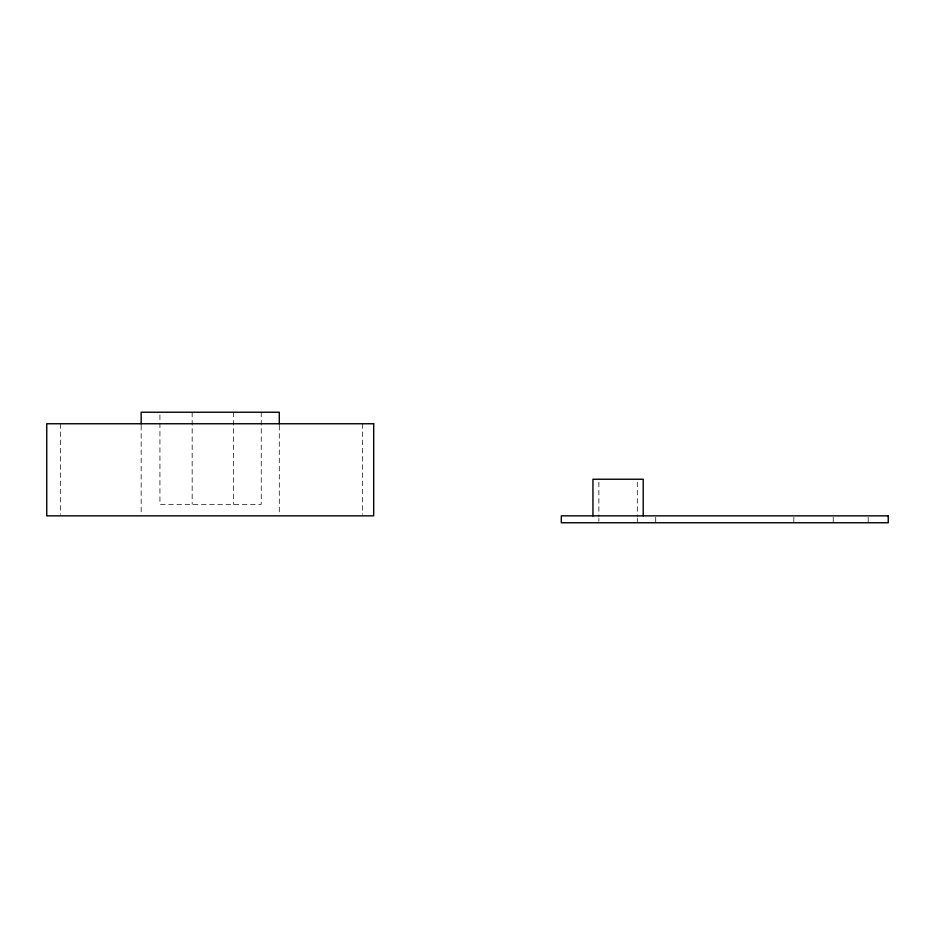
<?xml version="1.0" encoding="UTF-8"?>
<svg xmlns="http://www.w3.org/2000/svg" width="935" height="935" viewBox="0 0 935 935"><rect width="100%" height="100%" fill="white"/><g stroke="black" fill="none" stroke-linecap="round" stroke-linejoin="round"><path stroke-width="0.7" stroke-dasharray="4.67 3.51" d="M868.171 517.23L868.171 522.758M833.214 517.23L833.214 522.758M793.85 517.23L793.85 522.758M655.715 517.23L655.715 522.758M637.296 482.144L637.296 516.95M637.296 518.399L637.296 522.758M598.879 482.144L598.879 516.95M598.879 518.399L598.879 521.309M362.418 423.754L362.418 514.414M279.284 425.378L279.284 514.39M261.239 412.242L261.239 504.339L159.932 504.339L159.932 412.242M233.61 412.242L233.61 504.339M192.166 412.242L192.166 504.339M141.15 425.378L141.15 514.39M60.424 423.754L60.424 514.414"/><path stroke-width="1.4" d="M643.222 515.851L643.222 479.234L592.954 479.234L592.954 515.851M279.284 423.917L279.284 412.242L141.15 412.242L141.15 423.917M373.684 423.754L46.75 423.754L46.75 515.851L373.684 515.851L373.684 423.754M888.25 515.851L561.316 515.851L561.316 522.758L888.25 522.758L888.25 515.851"/></g></svg>
